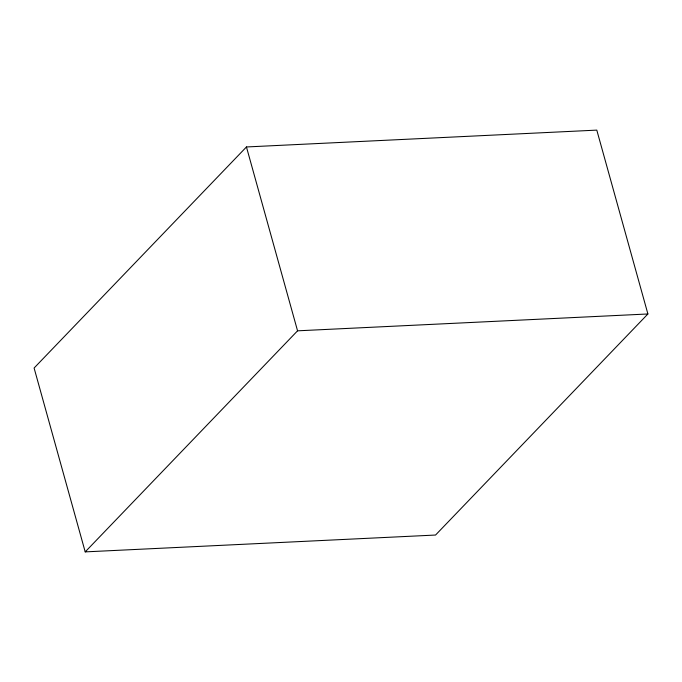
<?xml version="1.0" encoding="UTF-8"?>
<svg xmlns="http://www.w3.org/2000/svg" width="682" height="682" viewBox="0 0 682 682"><rect width="100%" height="100%" fill="white"/><g stroke="black" fill="none" stroke-linecap="round" stroke-linejoin="round"><path stroke-width="1.02" d="M246.449 146.962L34.1 368.024L85.207 551.883L435.551 535.038L647.9 313.976L596.793 130.117L246.449 146.962L297.557 330.821L85.207 551.883M297.557 330.821L647.9 313.976"/></g></svg>
